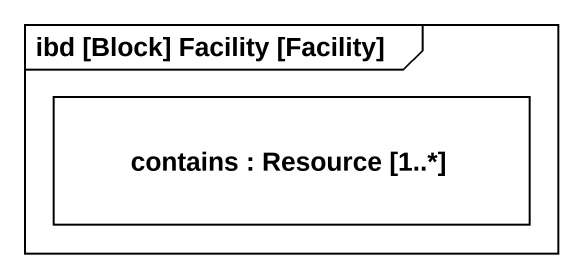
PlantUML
@startuml
mainframe ibd [Block] Facility [Facility]
rectangle "contains : Resource [1..*]" as contains #FFFFFF
@enduml
